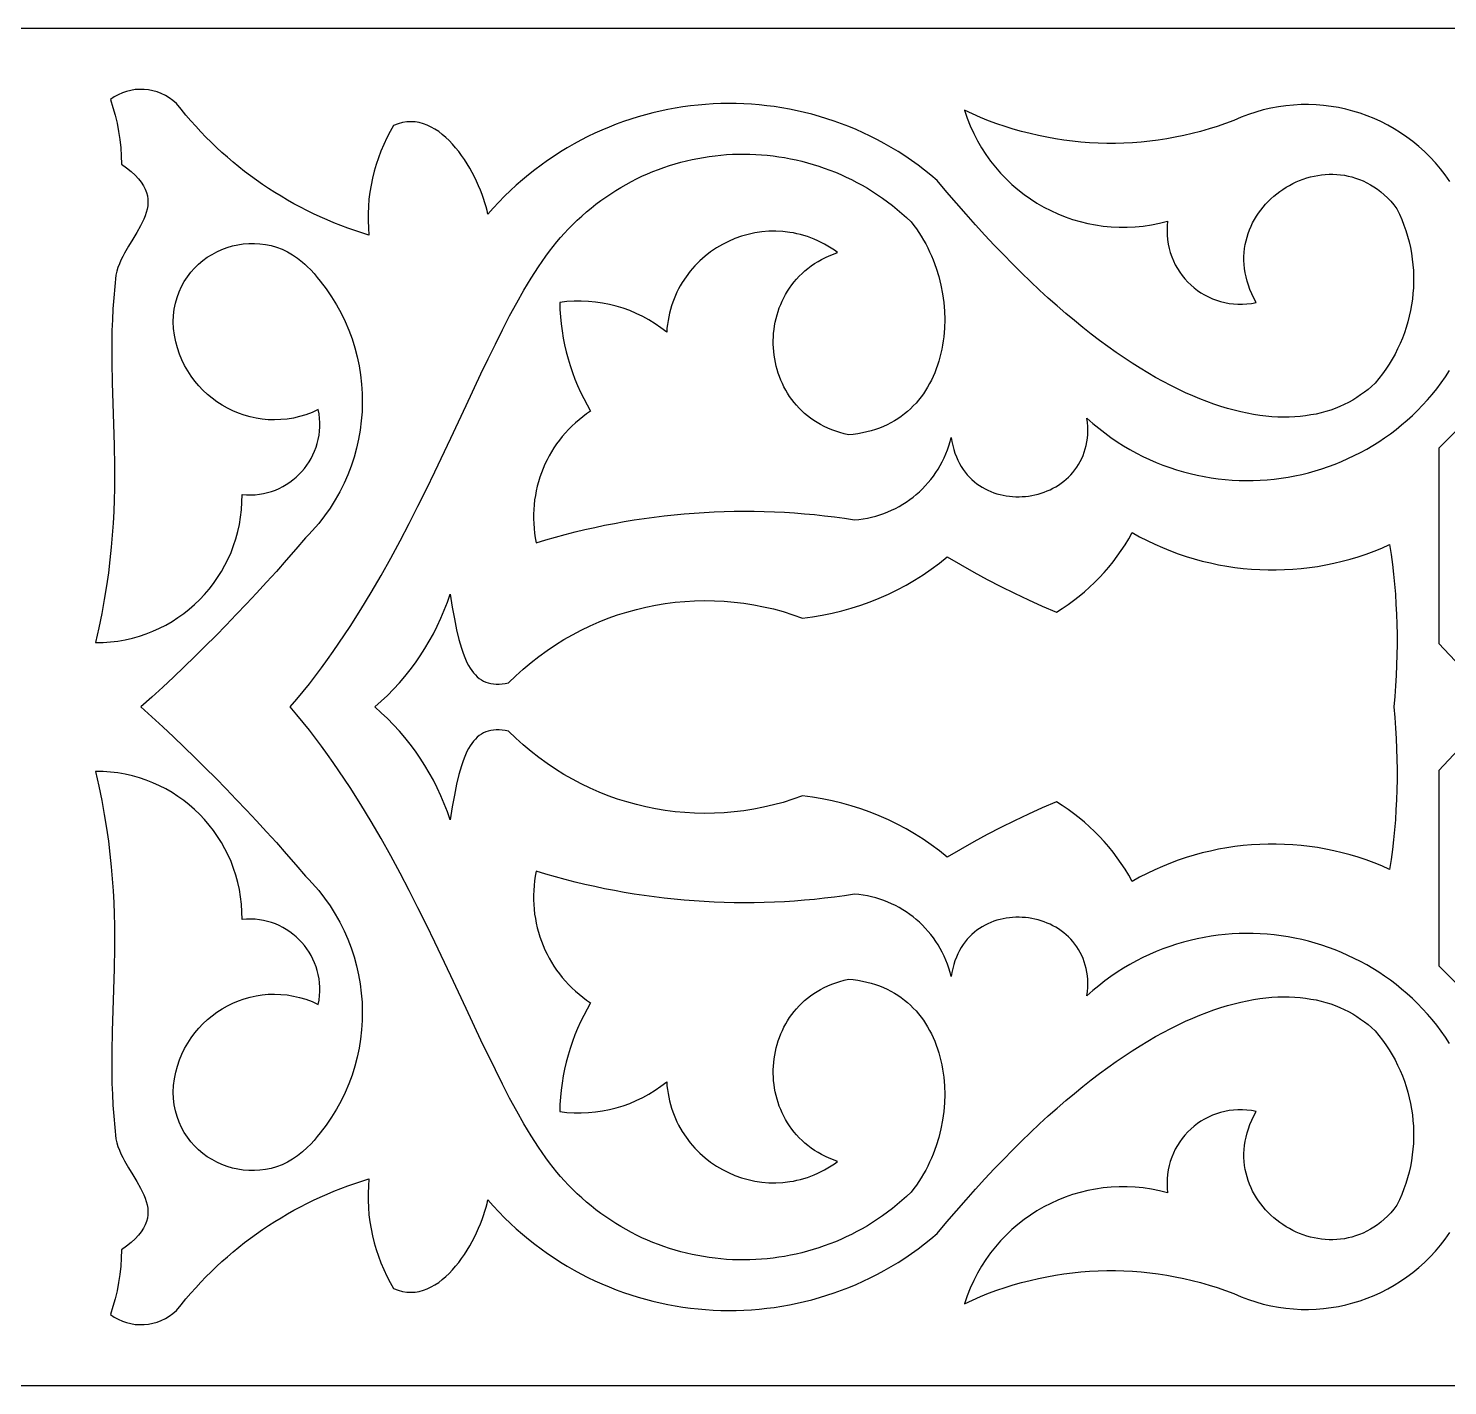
# Model space of a CAD drawing. Extents: x -364 to 370, y 80 to 163.
# Drawn here: x 124.1 to 210.9, y 80.4 to 163.4 of the extents above; entities that cross this region are included whole.
import ezdxf

# ---------------------------------------------------------------- set-up
doc = ezdxf.new("R2010")
doc.units = 0
doc.layers.add('LAYER_1', color=18, linetype='CONTINUOUS')

msp = doc.modelspace()

# ---------------------------------------------------------------- linework, layer by layer
at = {"layer": 'LAYER_1'}
for points in [[(-364.203, 80.388), (-241.776, 80.388), (-119.349, 80.388), (3.079, 80.388), (125.506, 80.388), (247.933, 80.388), (370.36, 80.388), (370.36, 163.388), (247.933, 163.388), (125.506, 163.388), (3.079, 163.388), (-119.349, 163.388), (-241.776, 163.388), (-364.203, 163.388)], [(207.61, 121.888), (207.669, 121.241), (207.717, 120.599), (207.756, 119.961), (207.784, 119.327), (207.803, 118.697), (207.812, 118.07), (207.811, 117.447), (207.8, 116.828), (207.78, 116.211), (207.749, 115.597), (207.709, 114.986), (207.659, 114.376), (207.599, 113.769), (207.529, 113.164), (207.449, 112.561), (207.36, 111.959), (206.885, 112.166), (206.406, 112.358), (205.922, 112.535), (205.435, 112.697), (204.944, 112.844), (204.451, 112.977), (203.954, 113.095), (203.455, 113.198), (202.955, 113.286), (202.452, 113.359), (201.948, 113.417), (201.443, 113.461), (200.937, 113.489), (200.43, 113.503), (199.924, 113.502), (199.417, 113.486), (198.912, 113.456), (198.407, 113.411), (197.903, 113.35), (197.401, 113.276), (196.901, 113.186), (196.403, 113.081), (195.908, 112.962), (195.416, 112.828), (194.926, 112.679), (194.441, 112.516), (193.959, 112.337), (193.482, 112.144), (193.009, 111.936), (192.54, 111.714), (192.077, 111.476), (191.62, 111.224), (191.41, 111.597), (191.188, 111.961), (190.954, 112.318), (190.709, 112.666), (190.453, 113.005), (190.187, 113.335), (189.91, 113.657), (189.623, 113.969), (189.326, 114.271), (189.019, 114.563), (188.702, 114.845), (188.376, 115.117), (188.041, 115.379), (187.697, 115.629), (187.345, 115.868), (186.984, 116.096), (186.126, 115.722), (185.274, 115.334), (184.429, 114.932), (183.591, 114.515), (182.76, 114.084), (181.937, 113.639), (181.121, 113.18), (180.312, 112.707), (179.832, 113.089), (179.34, 113.453), (178.836, 113.797), (178.321, 114.123), (177.795, 114.429), (177.259, 114.715), (176.714, 114.982), (176.159, 115.229), (175.596, 115.455), (175.025, 115.66), (174.446, 115.845), (173.861, 116.009), (173.269, 116.151), (172.672, 116.273), (172.069, 116.372), (171.462, 116.449), (170.874, 116.242), (170.282, 116.057), (169.687, 115.895), (169.089, 115.756), (168.488, 115.638), (167.886, 115.543), (167.283, 115.47), (166.679, 115.418), (166.075, 115.389), (165.472, 115.381), (164.87, 115.394), (164.269, 115.429), (163.671, 115.485), (163.075, 115.562), (162.483, 115.66), (161.895, 115.779), (161.312, 115.919), (160.733, 116.079), (160.16, 116.26), (159.594, 116.462), (159.034, 116.683), (158.482, 116.925), (157.937, 117.186), (157.401, 117.468), (156.875, 117.769), (156.357, 118.09), (155.851, 118.43), (155.354, 118.79), (154.87, 119.169), (154.397, 119.567), (153.936, 119.984), (153.489, 120.419), (153.289, 120.452), (153.097, 120.473), (152.913, 120.483), (152.737, 120.482), (152.568, 120.47), (152.407, 120.446), (152.253, 120.41), (152.106, 120.361), (151.965, 120.301), (151.831, 120.227), (151.703, 120.141), (151.58, 120.042), (151.463, 119.929), (151.351, 119.804), (151.244, 119.664), (151.141, 119.51), (151.044, 119.343), (150.95, 119.16), (150.86, 118.964), (150.774, 118.752), (150.691, 118.526), (150.611, 118.284), (150.46, 117.754), (150.317, 117.16), (150.182, 116.501), (150.052, 115.774), (149.925, 114.979), (149.754, 115.479), (149.565, 115.973), (149.36, 116.458), (149.139, 116.936), (148.902, 117.404), (148.649, 117.864), (148.381, 118.315), (148.098, 118.756), (147.799, 119.187), (147.486, 119.607), (147.158, 120.017), (146.817, 120.415), (146.461, 120.802), (146.092, 121.176), (145.709, 121.539), (145.313, 121.888), (145.709, 122.237), (146.092, 122.6), (146.461, 122.974), (146.817, 123.361), (147.158, 123.759), (147.486, 124.169), (147.799, 124.589), (148.098, 125.02), (148.381, 125.461), (148.649, 125.912), (148.902, 126.372), (149.139, 126.84), (149.36, 127.318), (149.565, 127.803), (149.754, 128.296), (149.925, 128.797), (150.052, 128.002), (150.182, 127.275), (150.317, 126.616), (150.46, 126.022), (150.611, 125.492), (150.691, 125.25), (150.774, 125.024), (150.86, 124.812), (150.95, 124.616), (151.044, 124.433), (151.141, 124.266), (151.244, 124.112), (151.351, 123.972), (151.463, 123.846), (151.58, 123.734), (151.703, 123.635), (151.831, 123.549), (151.965, 123.475), (152.106, 123.415), (152.253, 123.366), (152.407, 123.33), (152.568, 123.306), (152.737, 123.293), (152.913, 123.293), (153.097, 123.303), (153.289, 123.324), (153.489, 123.357), (153.936, 123.792), (154.397, 124.209), (154.87, 124.607), (155.354, 124.986), (155.851, 125.346), (156.357, 125.686), (156.875, 126.007), (157.401, 126.308), (157.937, 126.59), (158.482, 126.851), (159.034, 127.093), (159.594, 127.314), (160.16, 127.516), (160.733, 127.697), (161.312, 127.857), (161.895, 127.997), (162.483, 128.116), (163.075, 128.214), (163.671, 128.291), (164.269, 128.347), (164.87, 128.382), (165.472, 128.395), (166.075, 128.387), (166.679, 128.358), (167.283, 128.306), (167.886, 128.233), (168.488, 128.138), (169.089, 128.02), (169.687, 127.881), (170.282, 127.719), (170.874, 127.534), (171.462, 127.327), (172.069, 127.404), (172.672, 127.503), (173.269, 127.624), (173.861, 127.767), (174.446, 127.931), (175.025, 128.116), (175.596, 128.321), (176.159, 128.547), (176.714, 128.794), (177.259, 129.061), (177.795, 129.347), (178.321, 129.653), (178.836, 129.978), (179.34, 130.323), (179.832, 130.687), (180.312, 131.069), (181.121, 130.596), (181.937, 130.137), (182.76, 129.692), (183.591, 129.261), (184.429, 128.844), (185.274, 128.442), (186.126, 128.054), (186.984, 127.68), (187.345, 127.908), (187.697, 128.147), (188.041, 128.397), (188.376, 128.659), (188.702, 128.93), (189.019, 129.213), (189.326, 129.505), (189.623, 129.807), (189.91, 130.119), (190.187, 130.441), (190.453, 130.771), (190.709, 131.11), (190.954, 131.458), (191.188, 131.815), (191.41, 132.179), (191.62, 132.552), (192.077, 132.299), (192.54, 132.062), (193.009, 131.84), (193.482, 131.632), (193.959, 131.439), (194.441, 131.26), (194.926, 131.097), (195.416, 130.948), (195.908, 130.814), (196.403, 130.695), (196.901, 130.59), (197.401, 130.5), (197.903, 130.426), (198.407, 130.365), (198.912, 130.32), (199.417, 130.289), (199.924, 130.274), (200.43, 130.273), (200.937, 130.287), (201.443, 130.315), (201.948, 130.359), (202.452, 130.417), (202.955, 130.49), (203.455, 130.578), (203.954, 130.681), (204.451, 130.799), (204.944, 130.931), (205.435, 131.079), (205.922, 131.241), (206.406, 131.418), (206.885, 131.61), (207.36, 131.817), (207.449, 131.215), (207.529, 130.612), (207.599, 130.006), (207.659, 129.399), (207.709, 128.79), (207.749, 128.179), (207.78, 127.565), (207.8, 126.948), (207.811, 126.329), (207.812, 125.706), (207.803, 125.079), (207.784, 124.449), (207.756, 123.815), (207.717, 123.177), (207.669, 122.535)]]:
    msp.add_lwpolyline(points, close=True, dxfattribs=at)
for points in [[(211.039, 154.029), (210.76, 154.426), (210.465, 154.808), (210.156, 155.172), (209.833, 155.521), (209.497, 155.852), (209.148, 156.166), (208.788, 156.463), (208.416, 156.743), (208.034, 157.005), (207.642, 157.249), (207.241, 157.475), (206.831, 157.684), (206.413, 157.874), (205.988, 158.045), (205.556, 158.198), (205.118, 158.332), (204.675, 158.446), (204.228, 158.542), (203.776, 158.618), (203.321, 158.675), (202.863, 158.711), (202.403, 158.728), (201.942, 158.725), (201.48, 158.701), (201.018, 158.657), (200.556, 158.592), (200.096, 158.506), (199.637, 158.399), (199.181, 158.271), (198.728, 158.121), (198.279, 157.95), (197.835, 157.757), (197.332, 157.57), (196.826, 157.396), (196.318, 157.236), (195.806, 157.089), (195.292, 156.955), (194.775, 156.835), (194.257, 156.728), (193.736, 156.635), (193.214, 156.555), (192.691, 156.488), (192.167, 156.435), (191.642, 156.395), (191.117, 156.368), (190.591, 156.355), (190.065, 156.354), (189.539, 156.368), (189.014, 156.394), (188.49, 156.434), (187.967, 156.487), (187.445, 156.553), (186.924, 156.633), (186.405, 156.725), (185.889, 156.831), (185.374, 156.95), (184.862, 157.083), (184.353, 157.228), (183.847, 157.387), (183.344, 157.559), (182.845, 157.744), (182.35, 157.942), (181.858, 158.154), (181.371, 158.378), (181.536, 157.892), (181.723, 157.419), (181.931, 156.96), (182.159, 156.516), (182.407, 156.087), (182.674, 155.673), (182.958, 155.274), (183.261, 154.892), (183.58, 154.526), (183.914, 154.177), (184.264, 153.846), (184.629, 153.532), (185.007, 153.236), (185.397, 152.959), (185.8, 152.701), (186.215, 152.462), (186.64, 152.242), (187.075, 152.043), (187.519, 151.865), (187.972, 151.707), (188.432, 151.571), (188.899, 151.457), (189.373, 151.364), (189.852, 151.295), (190.335, 151.248), (190.823, 151.225), (191.313, 151.226), (191.807, 151.25), (192.301, 151.3), (192.797, 151.374), (193.293, 151.474), (193.789, 151.6), (193.761, 151.311), (193.75, 151.026), (193.758, 150.745), (193.782, 150.469), (193.823, 150.198), (193.879, 149.933), (193.952, 149.673), (194.039, 149.42), (194.14, 149.175), (194.256, 148.937), (194.384, 148.707), (194.525, 148.486), (194.679, 148.273), (194.844, 148.071), (195.021, 147.878), (195.208, 147.696), (195.405, 147.525), (195.611, 147.366), (195.827, 147.219), (196.051, 147.084), (196.283, 146.962), (196.522, 146.854), (196.768, 146.76), (197.02, 146.68), (197.279, 146.616), (197.542, 146.567), (197.81, 146.533), (198.082, 146.517), (198.358, 146.517), (198.637, 146.535), (198.919, 146.571), (199.202, 146.625), (199.06, 146.889), (198.933, 147.152), (198.822, 147.414), (198.727, 147.675), (198.646, 147.934), (198.58, 148.192), (198.528, 148.448), (198.49, 148.701), (198.465, 148.953), (198.453, 149.201), (198.455, 149.447), (198.468, 149.69), (198.494, 149.929), (198.532, 150.165), (198.581, 150.397), (198.641, 150.625), (198.712, 150.849), (198.794, 151.069), (198.885, 151.283), (198.986, 151.493), (199.097, 151.698), (199.216, 151.897), (199.345, 152.091), (199.481, 152.279), (199.626, 152.46), (199.778, 152.636), (199.937, 152.805), (200.104, 152.967), (200.277, 153.122), (200.456, 153.27), (200.641, 153.411), (200.832, 153.544), (201.028, 153.669), (201.229, 153.785), (201.434, 153.894), (201.644, 153.994), (201.857, 154.085), (202.074, 154.167), (202.294, 154.239), (202.517, 154.302), (202.742, 154.356), (202.969, 154.399), (203.198, 154.432), (203.429, 154.455), (203.661, 154.467), (203.893, 154.468), (204.126, 154.458), (204.359, 154.437), (204.591, 154.404), (204.823, 154.359), (205.054, 154.302), (205.283, 154.233), (205.511, 154.152), (205.737, 154.057), (205.96, 153.95), (206.181, 153.829), (206.398, 153.695), (206.613, 153.548), (206.823, 153.386), (207.029, 153.21), (207.231, 153.02), (207.428, 152.816), (207.62, 152.596), (207.806, 152.362), (207.963, 152.031), (208.107, 151.697), (208.237, 151.36), (208.355, 151.019), (208.459, 150.676), (208.55, 150.33), (208.628, 149.982), (208.692, 149.633), (208.744, 149.282), (208.784, 148.931), (208.81, 148.579), (208.823, 148.226), (208.824, 147.874), (208.812, 147.522), (208.787, 147.172), (208.749, 146.822), (208.699, 146.474), (208.637, 146.128), (208.562, 145.784), (208.474, 145.443), (208.374, 145.105), (208.262, 144.771), (208.137, 144.44), (208, 144.113), (207.851, 143.791), (207.69, 143.473), (207.517, 143.161), (207.331, 142.855), (207.133, 142.554), (206.924, 142.259), (206.702, 141.972), (206.469, 141.691), (206.26, 141.497), (206.044, 141.312), (205.821, 141.136), (205.589, 140.968), (205.35, 140.808), (205.103, 140.658), (204.848, 140.517), (204.586, 140.386), (204.317, 140.264), (204.04, 140.152), (203.756, 140.05), (203.464, 139.958), (203.165, 139.876), (202.859, 139.805), (202.546, 139.745), (202.226, 139.696), (201.899, 139.658), (201.565, 139.631), (201.224, 139.616), (200.876, 139.613), (200.522, 139.621), (200.161, 139.642), (199.793, 139.675), (199.418, 139.721), (199.037, 139.78), (198.65, 139.851), (198.256, 139.936), (197.856, 140.033), (197.449, 140.145), (197.036, 140.27), (196.618, 140.409), (196.192, 140.562), (195.761, 140.73), (195.324, 140.912), (194.881, 141.108), (194.432, 141.32), (193.977, 141.546), (193.517, 141.788), (193.05, 142.046), (192.578, 142.319), (192.101, 142.608), (191.618, 142.913), (191.129, 143.234), (190.635, 143.572), (190.136, 143.927), (189.631, 144.298), (189.121, 144.686), (188.606, 145.092), (188.085, 145.515), (187.56, 145.956), (187.03, 146.414), (186.494, 146.891), (185.954, 147.386), (185.409, 147.899), (184.859, 148.431), (184.304, 148.982), (183.745, 149.551), (183.181, 150.14), (182.613, 150.749), (182.04, 151.377), (181.462, 152.024), (180.88, 152.692), (180.294, 153.38), (179.704, 154.088), (179.318, 154.411), (178.926, 154.722), (178.529, 155.021), (178.126, 155.309), (177.718, 155.585), (177.305, 155.85), (176.888, 156.103), (176.466, 156.345), (176.04, 156.575), (175.609, 156.794), (175.175, 157.001), (174.737, 157.197), (174.296, 157.381), (173.851, 157.554), (173.404, 157.716), (172.954, 157.866), (172.501, 158.005), (172.045, 158.133), (171.588, 158.249), (171.129, 158.354), (170.668, 158.447), (170.205, 158.53), (169.741, 158.601), (169.276, 158.661), (168.81, 158.709), (168.344, 158.747), (167.877, 158.773), (167.409, 158.788), (166.942, 158.792), (166.475, 158.785), (166.008, 158.767), (165.542, 158.737), (165.077, 158.696), (164.613, 158.645), (164.15, 158.582), (163.689, 158.508), (163.229, 158.423), (162.771, 158.328), (162.315, 158.221), (161.862, 158.103), (161.411, 157.974), (160.963, 157.834), (160.517, 157.684), (160.075, 157.522), (159.637, 157.35), (159.201, 157.166), (158.77, 156.972), (158.343, 156.767), (157.92, 156.551), (157.501, 156.324), (157.087, 156.086), (156.678, 155.838), (156.274, 155.579), (155.876, 155.309), (155.482, 155.028), (155.095, 154.737), (154.714, 154.435), (154.338, 154.122), (153.969, 153.798), (153.607, 153.464), (153.251, 153.119), (152.903, 152.764), (152.561, 152.398), (152.227, 152.021), (152.177, 152.247), (152.117, 152.483), (152.045, 152.728), (151.963, 152.98), (151.871, 153.239), (151.769, 153.502), (151.658, 153.769), (151.537, 154.038), (151.406, 154.307), (151.267, 154.575), (151.12, 154.841), (150.963, 155.104), (150.799, 155.361), (150.627, 155.612), (150.447, 155.855), (150.26, 156.09), (150.065, 156.313), (149.864, 156.525), (149.656, 156.723), (149.442, 156.907), (149.222, 157.074), (148.996, 157.224), (148.764, 157.355), (148.527, 157.466), (148.285, 157.555), (148.038, 157.622), (147.786, 157.663), (147.53, 157.679), (147.27, 157.668), (147.006, 157.628), (146.739, 157.559), (146.468, 157.457), (146.249, 157.076), (146.046, 156.687), (145.859, 156.292), (145.688, 155.889), (145.534, 155.481), (145.397, 155.068), (145.276, 154.65), (145.172, 154.227), (145.085, 153.8), (145.014, 153.37), (144.961, 152.938), (144.926, 152.503), (144.907, 152.066), (144.906, 151.628), (144.923, 151.189), (144.958, 150.75), (144.522, 150.884), (144.09, 151.026), (143.662, 151.176), (143.236, 151.335), (142.815, 151.501), (142.397, 151.676), (141.983, 151.859), (141.573, 152.049), (141.167, 152.248), (140.766, 152.454), (140.368, 152.667), (139.975, 152.889), (139.586, 153.118), (139.202, 153.354), (138.823, 153.598), (138.448, 153.849), (138.079, 154.107), (137.714, 154.372), (137.354, 154.645), (137, 154.924), (136.651, 155.211), (136.307, 155.504), (135.969, 155.804), (135.637, 156.111), (135.31, 156.424), (134.989, 156.744), (134.674, 157.071), (134.366, 157.404), (134.063, 157.743), (133.767, 158.089), (133.476, 158.441), (133.193, 158.799), (132.978, 158.985), (132.75, 159.149), (132.512, 159.29), (132.265, 159.409), (132.01, 159.505), (131.749, 159.578), (131.484, 159.628), (131.215, 159.656), (130.946, 159.66), (130.676, 159.641), (130.408, 159.599), (130.144, 159.534), (129.885, 159.445), (129.632, 159.332), (129.387, 159.196), (129.152, 159.037), (129.308, 158.557), (129.445, 158.072), (129.561, 157.583), (129.656, 157.089), (129.73, 156.591), (129.783, 156.09), (129.815, 155.587), (129.826, 155.083), (130.143, 154.857), (130.42, 154.634), (130.66, 154.414), (130.865, 154.196), (131.035, 153.981), (131.173, 153.768), (131.282, 153.558), (131.361, 153.349), (131.415, 153.141), (131.443, 152.935), (131.448, 152.73), (131.433, 152.526), (131.398, 152.323), (131.345, 152.12), (131.277, 151.918), (131.195, 151.715), (131.102, 151.512), (130.997, 151.309), (130.766, 150.901), (130.515, 150.489), (130.26, 150.071), (130.016, 149.645), (129.902, 149.429), (129.796, 149.21), (129.7, 148.988), (129.615, 148.764), (129.544, 148.536), (129.489, 148.305), (129.413, 147.602), (129.352, 146.913), (129.305, 146.236), (129.271, 145.568), (129.248, 144.91), (129.236, 144.26), (129.236, 142.977), (129.26, 141.71), (129.3, 140.448), (129.344, 139.181), (129.382, 137.899), (129.403, 136.59), (129.405, 135.922), (129.399, 135.244), (129.383, 134.555), (129.358, 133.852), (129.32, 133.135), (129.269, 132.403), (129.205, 131.653), (129.124, 130.886), (129.027, 130.099), (128.911, 129.291), (128.776, 128.46), (128.621, 127.607), (128.443, 126.729), (128.242, 125.824), (128.706, 125.833), (129.164, 125.865), (129.616, 125.92), (130.06, 125.997), (130.496, 126.097), (130.924, 126.217), (131.343, 126.358), (131.753, 126.519), (132.152, 126.7), (132.541, 126.899), (132.918, 127.117), (133.283, 127.352), (133.636, 127.605), (133.976, 127.874), (134.302, 128.159), (134.614, 128.46), (134.911, 128.775), (135.193, 129.104), (135.459, 129.448), (135.708, 129.804), (135.94, 130.172), (136.155, 130.552), (136.351, 130.944), (136.529, 131.346), (136.687, 131.759), (136.825, 132.181), (136.942, 132.612), (137.039, 133.051), (137.113, 133.498), (137.165, 133.952), (137.195, 134.413), (137.201, 134.879), (137.472, 134.859), (137.739, 134.855), (138.002, 134.868), (138.261, 134.896), (138.514, 134.939), (138.762, 134.998), (139.005, 135.07), (139.241, 135.156), (139.47, 135.256), (139.692, 135.368), (139.907, 135.493), (140.113, 135.629), (140.311, 135.777), (140.5, 135.936), (140.68, 136.105), (140.849, 136.283), (141.009, 136.471), (141.158, 136.668), (141.295, 136.874), (141.421, 137.087), (141.535, 137.307), (141.636, 137.534), (141.725, 137.768), (141.8, 138.007), (141.861, 138.252), (141.908, 138.502), (141.94, 138.756), (141.957, 139.014), (141.958, 139.276), (141.944, 139.54), (141.913, 139.807), (141.864, 140.076), (141.486, 139.907), (141.104, 139.765), (140.721, 139.65), (140.336, 139.561), (139.951, 139.499), (139.567, 139.461), (139.185, 139.448), (138.806, 139.459), (138.43, 139.494), (138.058, 139.551), (137.693, 139.631), (137.334, 139.733), (136.982, 139.855), (136.639, 139.999), (136.305, 140.162), (135.981, 140.345), (135.669, 140.546), (135.369, 140.766), (135.082, 141.003), (134.81, 141.258), (134.552, 141.529), (134.31, 141.817), (134.086, 142.119), (133.879, 142.437), (133.692, 142.769), (133.524, 143.114), (133.377, 143.473), (133.251, 143.844), (133.149, 144.227), (133.07, 144.621), (133.015, 145.026), (132.987, 145.442), (133.005, 145.836), (133.052, 146.218), (133.127, 146.586), (133.227, 146.939), (133.352, 147.278), (133.5, 147.601), (133.67, 147.909), (133.861, 148.2), (134.071, 148.474), (134.299, 148.73), (134.544, 148.969), (134.804, 149.188), (135.078, 149.389), (135.364, 149.57), (135.663, 149.73), (135.971, 149.87), (136.288, 149.989), (136.612, 150.085), (136.942, 150.159), (137.277, 150.21), (137.616, 150.238), (137.957, 150.241), (138.298, 150.22), (138.639, 150.174), (138.978, 150.102), (139.314, 150.003), (139.646, 149.878), (139.972, 149.725), (140.29, 149.545), (140.6, 149.336), (140.901, 149.098), (141.047, 148.968), (141.19, 148.831), (141.399, 148.612), (141.601, 148.39), (141.797, 148.163), (141.986, 147.933), (142.343, 147.462), (142.674, 146.978), (142.978, 146.482), (143.255, 145.974), (143.505, 145.456), (143.728, 144.929), (143.925, 144.393), (144.095, 143.851), (144.238, 143.302), (144.355, 142.748), (144.445, 142.191), (144.508, 141.63), (144.544, 141.068), (144.553, 140.504), (144.536, 139.941), (144.492, 139.379), (144.422, 138.82), (144.324, 138.263), (144.201, 137.711), (144.05, 137.165), (143.873, 136.625), (143.669, 136.092), (143.438, 135.568), (143.181, 135.053), (142.897, 134.549), (142.586, 134.057), (142.249, 133.577), (141.885, 133.111), (141.693, 132.884), (141.495, 132.66), (141.29, 132.44), (141.078, 132.225), (140.49, 131.539), (139.897, 130.859), (139.299, 130.184), (138.695, 129.514), (138.085, 128.849), (137.469, 128.189), (136.849, 127.535), (136.222, 126.886), (135.591, 126.242), (134.954, 125.604), (134.311, 124.971), (133.663, 124.343), (133.01, 123.721), (132.352, 123.104), (131.689, 122.493), (131.02, 121.888), (131.689, 121.283), (132.352, 120.672), (133.01, 120.055), (133.663, 119.433), (134.311, 118.805), (134.954, 118.172), (135.591, 117.534), (136.222, 116.89), (136.849, 116.241), (137.469, 115.587), (138.085, 114.927), (138.695, 114.262), (139.299, 113.592), (139.897, 112.917), (140.49, 112.237), (141.078, 111.551), (141.29, 111.336), (141.495, 111.116), (141.693, 110.892), (141.885, 110.665), (142.249, 110.199), (142.586, 109.719), (142.897, 109.227), (143.181, 108.723), (143.438, 108.208), (143.669, 107.684), (143.873, 107.151), (144.05, 106.611), (144.201, 106.065), (144.324, 105.513), (144.422, 104.956), (144.492, 104.397), (144.536, 103.835), (144.553, 103.272), (144.544, 102.708), (144.508, 102.146), (144.445, 101.585), (144.355, 101.028), (144.238, 100.474), (144.095, 99.925), (143.925, 99.383), (143.728, 98.847), (143.505, 98.32), (143.255, 97.802), (142.978, 97.294), (142.674, 96.798), (142.343, 96.313), (141.986, 95.843), (141.797, 95.613), (141.601, 95.386), (141.399, 95.164), (141.19, 94.945), (140.901, 94.678), (140.6, 94.44), (140.29, 94.231), (139.972, 94.051), (139.646, 93.898), (139.314, 93.773), (138.978, 93.674), (138.639, 93.602), (138.298, 93.556), (137.957, 93.535), (137.616, 93.538), (137.277, 93.566), (136.942, 93.617), (136.612, 93.691), (136.288, 93.787), (135.971, 93.906), (135.663, 94.046), (135.364, 94.206), (135.078, 94.387), (134.804, 94.588), (134.544, 94.807), (134.299, 95.046), (134.071, 95.302), (133.861, 95.576), (133.67, 95.867), (133.5, 96.175), (133.352, 96.498), (133.227, 96.837), (133.127, 97.19), (133.052, 97.558), (133.005, 97.939), (132.987, 98.334), (133.015, 98.75), (133.07, 99.155), (133.149, 99.549), (133.251, 99.932), (133.377, 100.303), (133.524, 100.662), (133.692, 101.007), (133.879, 101.339), (134.086, 101.657), (134.31, 101.959), (134.552, 102.247), (134.81, 102.518), (135.082, 102.772), (135.369, 103.01), (135.669, 103.23), (135.981, 103.431), (136.305, 103.614), (136.639, 103.777), (136.982, 103.921), (137.334, 104.043), (137.693, 104.145), (138.058, 104.225), (138.43, 104.282), (138.806, 104.317), (139.185, 104.328), (139.567, 104.315), (139.951, 104.277), (140.336, 104.214), (140.721, 104.126), (141.104, 104.011), (141.486, 103.869), (141.864, 103.7), (141.913, 103.969), (141.944, 104.236), (141.958, 104.5), (141.957, 104.762), (141.94, 105.02), (141.908, 105.274), (141.861, 105.524), (141.8, 105.768), (141.725, 106.008), (141.636, 106.242), (141.535, 106.469), (141.421, 106.689), (141.295, 106.902), (141.158, 107.108), (141.009, 107.305), (140.849, 107.493), (140.68, 107.671), (140.5, 107.84), (140.311, 107.999), (140.113, 108.147), (139.907, 108.283), (139.692, 108.408), (139.47, 108.52), (139.241, 108.62), (139.005, 108.706), (138.762, 108.778), (138.514, 108.837), (138.261, 108.88), (138.002, 108.908), (137.739, 108.921), (137.472, 108.917), (137.201, 108.897), (137.195, 109.363), (137.165, 109.824), (137.113, 110.278), (137.039, 110.725), (136.942, 111.164), (136.825, 111.595), (136.687, 112.017), (136.529, 112.43), (136.351, 112.832), (136.155, 113.223), (135.94, 113.604), (135.708, 113.972), (135.459, 114.328), (135.193, 114.671), (134.911, 115.001), (134.614, 115.316), (134.302, 115.617), (133.976, 115.902), (133.636, 116.171), (133.283, 116.423), (132.918, 116.659), (132.541, 116.877), (132.152, 117.076), (131.753, 117.257), (131.343, 117.418), (130.924, 117.559), (130.496, 117.679), (130.06, 117.779), (129.616, 117.856), (129.164, 117.911), (128.706, 117.943), (128.242, 117.952), (128.443, 117.047), (128.621, 116.169), (128.776, 115.315), (128.911, 114.485), (129.027, 113.677), (129.124, 112.89), (129.205, 112.123), (129.269, 111.373), (129.32, 110.641), (129.358, 109.924), (129.383, 109.221), (129.399, 108.531), (129.403, 107.186), (129.382, 105.877), (129.3, 103.328), (129.26, 102.066), (129.236, 100.799), (129.232, 100.16), (129.236, 99.516), (129.248, 98.866), (129.271, 98.208), (129.305, 97.54), (129.352, 96.863), (129.413, 96.173), (129.489, 95.471), (129.544, 95.24), (129.615, 95.012), (129.7, 94.788), (129.796, 94.566), (129.902, 94.347), (130.016, 94.131), (130.26, 93.705), (130.515, 93.287), (130.766, 92.875), (130.997, 92.467), (131.102, 92.264), (131.195, 92.061), (131.277, 91.858), (131.345, 91.656), (131.398, 91.453), (131.433, 91.25), (131.448, 91.046), (131.443, 90.841), (131.415, 90.635), (131.361, 90.427), (131.282, 90.218), (131.173, 90.008), (131.035, 89.795), (130.865, 89.58), (130.66, 89.362), (130.42, 89.142), (130.143, 88.919), (129.826, 88.693), (129.815, 88.189), (129.783, 87.686), (129.73, 87.185), (129.656, 86.687), (129.561, 86.193), (129.445, 85.703), (129.308, 85.219), (129.152, 84.739), (129.387, 84.58), (129.632, 84.444), (129.885, 84.331), (130.144, 84.242), (130.408, 84.177), (130.676, 84.135), (130.946, 84.116), (131.215, 84.12), (131.484, 84.147), (131.749, 84.198), (132.01, 84.271), (132.265, 84.367), (132.512, 84.486), (132.75, 84.627), (132.978, 84.791), (133.193, 84.977), (133.476, 85.335), (133.767, 85.687), (134.063, 86.033), (134.366, 86.372), (134.674, 86.705), (134.989, 87.032), (135.31, 87.352), (135.637, 87.665), (135.969, 87.972), (136.307, 88.272), (136.651, 88.565), (137, 88.852), (137.354, 89.131), (137.714, 89.404), (138.079, 89.669), (138.448, 89.927), (138.823, 90.178), (139.202, 90.422), (139.586, 90.658), (139.975, 90.887), (140.368, 91.109), (140.766, 91.322), (141.167, 91.528), (141.573, 91.727), (141.983, 91.917), (142.397, 92.1), (142.815, 92.274), (143.236, 92.441), (143.662, 92.6), (144.09, 92.75), (144.522, 92.892), (144.958, 93.026), (144.923, 92.587), (144.906, 92.148), (144.907, 91.71), (144.926, 91.273), (144.961, 90.838), (145.014, 90.406), (145.085, 89.976), (145.172, 89.549), (145.276, 89.126), (145.397, 88.708), (145.534, 88.295), (145.688, 87.887), (145.859, 87.484), (146.046, 87.089), (146.249, 86.7), (146.468, 86.318), (146.739, 86.217), (147.006, 86.148), (147.27, 86.108), (147.53, 86.097), (147.786, 86.112), (148.038, 86.154), (148.285, 86.22), (148.527, 86.31), (148.764, 86.421), (148.996, 86.552), (149.222, 86.702), (149.442, 86.869), (149.656, 87.053), (149.864, 87.251), (150.065, 87.463), (150.26, 87.686), (150.447, 87.921), (150.627, 88.164), (150.799, 88.415), (150.963, 88.672), (151.12, 88.935), (151.267, 89.201), (151.406, 89.469), (151.537, 89.738), (151.658, 90.007), (151.769, 90.274), (151.871, 90.537), (151.963, 90.795), (152.045, 91.048), (152.117, 91.293), (152.177, 91.529), (152.227, 91.755), (152.561, 91.378), (152.903, 91.012), (153.251, 90.657), (153.607, 90.312), (153.969, 89.978), (154.338, 89.654), (154.714, 89.341), (155.095, 89.039), (155.482, 88.748), (155.876, 88.467), (156.274, 88.197), (156.678, 87.938), (157.087, 87.69), (157.501, 87.452), (157.92, 87.225), (158.343, 87.009), (158.77, 86.804), (159.201, 86.61), (159.637, 86.426), (160.075, 86.254), (160.517, 86.092), (160.963, 85.942), (161.411, 85.802), (161.862, 85.673), (162.315, 85.555), (162.771, 85.448), (163.229, 85.353), (163.689, 85.268), (164.15, 85.194), (164.613, 85.131), (165.077, 85.08), (165.542, 85.039), (166.008, 85.009), (166.475, 84.991), (166.942, 84.984), (167.409, 84.988), (167.877, 85.003), (168.344, 85.029), (168.81, 85.067), (169.276, 85.115), (169.741, 85.175), (170.205, 85.246), (170.668, 85.329), (171.129, 85.422), (171.588, 85.527), (172.045, 85.643), (172.501, 85.771), (172.954, 85.91), (173.404, 86.06), (173.851, 86.222), (174.296, 86.395), (174.737, 86.579), (175.175, 86.775), (175.609, 86.982), (176.04, 87.201), (176.466, 87.431), (176.888, 87.673), (177.305, 87.926), (177.718, 88.191), (178.126, 88.467), (178.529, 88.755), (178.926, 89.054), (179.318, 89.365), (179.704, 89.688), (180.294, 90.396), (180.88, 91.084), (181.462, 91.752), (182.04, 92.399), (182.613, 93.027), (183.181, 93.636), (183.745, 94.225), (184.304, 94.794), (184.859, 95.345), (185.409, 95.877), (185.954, 96.39), (186.494, 96.885), (187.03, 97.361), (187.56, 97.82), (188.085, 98.261), (188.606, 98.684), (189.121, 99.09), (189.631, 99.478), (190.136, 99.849), (190.635, 100.204), (191.129, 100.542), (191.618, 100.863), (192.101, 101.168), (192.578, 101.457), (193.05, 101.73), (193.517, 101.988), (193.977, 102.23), (194.432, 102.456), (194.881, 102.668), (195.324, 102.864), (195.761, 103.046), (196.192, 103.214), (196.618, 103.367), (197.036, 103.506), (197.449, 103.631), (197.856, 103.743), (198.256, 103.84), (198.65, 103.925), (199.037, 103.996), (199.418, 104.055), (199.793, 104.101), (200.161, 104.134), (200.522, 104.155), (200.876, 104.163), (201.224, 104.16), (201.565, 104.145), (201.899, 104.118), (202.226, 104.08), (202.546, 104.031), (202.859, 103.971), (203.165, 103.9), (203.464, 103.818), (203.756, 103.726), (204.04, 103.624), (204.317, 103.512), (204.586, 103.39), (204.848, 103.259), (205.103, 103.118), (205.35, 102.967), (205.589, 102.808), (205.821, 102.64), (206.044, 102.464), (206.26, 102.279), (206.469, 102.085), (206.702, 101.804), (206.924, 101.517), (207.133, 101.222), (207.331, 100.921), (207.517, 100.615), (207.69, 100.303), (207.851, 99.985), (208, 99.663), (208.137, 99.336), (208.262, 99.005), (208.374, 98.671), (208.474, 98.333), (208.562, 97.992), (208.637, 97.648), (208.699, 97.302), (208.749, 96.954), (208.787, 96.604), (208.812, 96.254), (208.824, 95.902), (208.823, 95.55), (208.81, 95.197), (208.784, 94.845), (208.744, 94.494), (208.692, 94.143), (208.628, 93.793), (208.55, 93.446), (208.459, 93.1), (208.355, 92.757), (208.237, 92.416), (208.107, 92.079), (207.963, 91.745), (207.806, 91.414), (207.62, 91.18), (207.428, 90.96), (207.231, 90.756), (207.029, 90.566), (206.823, 90.39), (206.613, 90.228), (206.398, 90.081), (206.181, 89.947), (205.96, 89.826), (205.737, 89.719), (205.511, 89.624), (205.283, 89.543), (205.054, 89.473), (204.823, 89.417), (204.591, 89.372), (204.359, 89.339), (204.126, 89.318), (203.893, 89.308), (203.661, 89.309), (203.429, 89.321), (203.198, 89.344), (202.969, 89.377), (202.742, 89.42), (202.517, 89.473), (202.294, 89.537), (202.074, 89.609), (201.857, 89.691), (201.644, 89.782), (201.434, 89.882), (201.229, 89.991), (201.028, 90.107), (200.832, 90.232), (200.641, 90.365), (200.456, 90.506), (200.277, 90.654), (200.104, 90.809), (199.937, 90.971), (199.778, 91.14), (199.626, 91.316), (199.481, 91.497), (199.345, 91.685), (199.216, 91.879), (199.097, 92.078), (198.986, 92.283), (198.885, 92.493), (198.794, 92.707), (198.712, 92.927), (198.641, 93.151), (198.581, 93.379), (198.532, 93.611), (198.494, 93.847), (198.468, 94.086), (198.455, 94.329), (198.453, 94.575), (198.465, 94.823), (198.49, 95.075), (198.528, 95.328), (198.58, 95.584), (198.646, 95.842), (198.727, 96.101), (198.822, 96.362), (198.933, 96.624), (199.06, 96.887), (199.202, 97.151), (198.919, 97.205), (198.637, 97.241), (198.358, 97.259), (198.082, 97.259), (197.81, 97.243), (197.542, 97.209), (197.279, 97.16), (197.02, 97.096), (196.768, 97.016), (196.522, 96.922), (196.283, 96.814), (196.051, 96.692), (195.827, 96.557), (195.611, 96.41), (195.405, 96.251), (195.208, 96.08), (195.021, 95.898), (194.844, 95.705), (194.679, 95.503), (194.525, 95.29), (194.384, 95.069), (194.256, 94.839), (194.14, 94.601), (194.039, 94.355), (193.952, 94.103), (193.879, 93.843), (193.823, 93.578), (193.782, 93.307), (193.758, 93.031), (193.75, 92.75), (193.761, 92.465), (193.789, 92.176), (193.293, 92.302), (192.797, 92.402), (192.301, 92.476), (191.807, 92.526), (191.313, 92.55), (190.823, 92.551), (190.335, 92.528), (189.852, 92.481), (189.373, 92.412), (188.899, 92.319), (188.432, 92.205), (187.972, 92.069), (187.519, 91.911), (187.075, 91.733), (186.64, 91.534), (186.215, 91.314), (185.8, 91.075), (185.397, 90.817), (185.007, 90.54), (184.629, 90.244), (184.264, 89.93), (183.914, 89.599), (183.58, 89.25), (183.261, 88.884), (182.958, 88.502), (182.674, 88.103), (182.407, 87.689), (182.159, 87.26), (181.931, 86.816), (181.723, 86.357), (181.536, 85.884), (181.371, 85.398), (181.858, 85.622), (182.35, 85.834), (182.845, 86.032), (183.344, 86.217), (183.847, 86.389), (184.353, 86.548), (184.862, 86.693), (185.374, 86.826), (185.889, 86.945), (186.405, 87.051), (186.924, 87.143), (187.445, 87.223), (187.967, 87.289), (188.49, 87.342), (189.014, 87.382), (189.539, 87.408), (190.065, 87.422), (190.591, 87.421), (191.117, 87.408), (191.642, 87.381), (192.167, 87.341), (192.691, 87.288), (193.214, 87.221), (193.736, 87.141), (194.257, 87.048), (194.775, 86.941), (195.292, 86.821), (195.806, 86.687), (196.318, 86.54), (196.826, 86.38), (197.332, 86.206), (197.835, 86.019), (198.279, 85.826), (198.728, 85.655), (199.181, 85.505), (199.637, 85.377), (200.096, 85.27), (200.556, 85.184), (201.018, 85.119), (201.48, 85.075), (201.942, 85.051), (202.403, 85.048), (202.863, 85.065), (203.321, 85.101), (203.776, 85.158), (204.228, 85.234), (204.675, 85.33), (205.118, 85.444), (205.556, 85.578), (205.988, 85.731), (206.413, 85.902), (206.831, 86.092), (207.241, 86.3), (207.642, 86.527), (208.034, 86.771), (208.416, 87.033), (208.788, 87.313), (209.148, 87.61), (209.497, 87.924), (209.833, 88.255), (210.156, 88.604), (210.465, 88.968), (210.76, 89.35), (211.039, 89.747)], [(211.029, 101.316), (210.777, 101.696), (210.515, 102.065), (210.243, 102.424), (209.962, 102.773), (209.672, 103.11), (209.373, 103.438), (209.065, 103.755), (208.749, 104.061), (208.425, 104.356), (208.094, 104.64), (207.755, 104.914), (207.409, 105.176), (207.056, 105.428), (206.697, 105.668), (206.332, 105.897), (205.96, 106.115), (205.583, 106.322), (205.201, 106.517), (204.813, 106.701), (204.421, 106.873), (204.024, 107.034), (203.624, 107.183), (203.219, 107.321), (202.81, 107.446), (202.399, 107.56), (201.984, 107.662), (201.567, 107.752), (201.147, 107.829), (200.725, 107.895), (200.301, 107.949), (199.875, 107.99), (199.449, 108.019), (199.021, 108.035), (198.592, 108.04), (198.164, 108.031), (197.735, 108.01), (197.306, 107.977), (196.878, 107.93), (196.45, 107.871), (196.024, 107.799), (195.598, 107.714), (195.175, 107.616), (194.753, 107.505), (194.334, 107.381), (193.917, 107.244), (193.503, 107.094), (193.092, 106.93), (192.684, 106.753), (192.28, 106.562), (191.88, 106.358), (191.484, 106.14), (191.093, 105.909), (190.707, 105.664), (190.325, 105.405), (189.95, 105.132), (189.579, 104.845), (189.215, 104.544), (188.857, 104.23), (188.887, 104.487), (188.904, 104.738), (188.908, 104.983), (188.901, 105.22), (188.881, 105.452), (188.85, 105.676), (188.808, 105.894), (188.756, 106.105), (188.693, 106.309), (188.62, 106.506), (188.538, 106.696), (188.447, 106.88), (188.347, 107.056), (188.238, 107.225), (188.122, 107.387), (187.998, 107.541), (187.867, 107.688), (187.729, 107.828), (187.584, 107.961), (187.433, 108.086), (187.277, 108.204), (187.116, 108.314), (186.949, 108.416), (186.778, 108.511), (186.603, 108.598), (186.424, 108.677), (186.241, 108.749), (186.056, 108.812), (185.868, 108.868), (185.677, 108.916), (185.485, 108.955), (185.291, 108.987), (185.096, 109.01), (184.9, 109.025), (184.704, 109.032), (184.508, 109.031), (184.312, 109.021), (184.117, 109.003), (183.923, 108.976), (183.731, 108.941), (183.54, 108.898), (183.352, 108.845), (183.167, 108.784), (182.984, 108.714), (182.805, 108.636), (182.63, 108.548), (182.459, 108.452), (182.293, 108.347), (182.131, 108.233), (181.975, 108.109), (181.824, 107.977), (181.68, 107.835), (181.542, 107.685), (181.411, 107.524), (181.287, 107.355), (181.17, 107.176), (181.062, 106.988), (180.962, 106.79), (180.871, 106.583), (180.788, 106.366), (180.716, 106.14), (180.653, 105.904), (180.601, 105.658), (180.559, 105.402), (180.491, 105.661), (180.413, 105.916), (180.326, 106.166), (180.229, 106.412), (180.123, 106.651), (180.008, 106.886), (179.885, 107.115), (179.753, 107.338), (179.613, 107.555), (179.464, 107.766), (179.308, 107.97), (179.145, 108.168), (178.974, 108.359), (178.796, 108.543), (178.611, 108.72), (178.42, 108.89), (178.222, 109.051), (178.018, 109.206), (177.809, 109.352), (177.593, 109.49), (177.372, 109.619), (177.146, 109.741), (176.915, 109.853), (176.679, 109.956), (176.438, 110.051), (176.193, 110.135), (175.944, 110.211), (175.691, 110.276), (175.435, 110.332), (175.175, 110.378), (174.912, 110.413), (174.646, 110.438), (174.036, 110.346), (173.424, 110.263), (172.812, 110.189), (172.2, 110.124), (171.587, 110.067), (170.973, 110.02), (170.359, 109.981), (169.745, 109.95), (169.131, 109.929), (168.517, 109.917), (167.903, 109.913), (167.289, 109.918), (166.675, 109.931), (166.061, 109.954), (165.449, 109.985), (164.836, 110.025), (164.224, 110.073), (163.613, 110.131), (163.003, 110.197), (162.394, 110.272), (161.785, 110.355), (161.178, 110.447), (160.572, 110.548), (159.967, 110.657), (159.364, 110.775), (158.762, 110.902), (158.161, 111.038), (157.562, 111.182), (156.965, 111.334), (156.37, 111.496), (155.777, 111.666), (155.186, 111.844), (155.13, 111.552), (155.086, 111.259), (155.054, 110.967), (155.033, 110.675), (155.022, 110.383), (155.023, 110.093), (155.035, 109.803), (155.057, 109.515), (155.09, 109.229), (155.134, 108.945), (155.188, 108.664), (155.252, 108.385), (155.326, 108.109), (155.41, 107.836), (155.505, 107.566), (155.609, 107.301), (155.722, 107.039), (155.846, 106.782), (155.979, 106.529), (156.121, 106.281), (156.272, 106.039), (156.432, 105.801), (156.602, 105.57), (156.78, 105.345), (156.967, 105.125), (157.163, 104.913), (157.367, 104.707), (157.58, 104.509), (157.801, 104.318), (158.03, 104.134), (158.267, 103.959), (158.512, 103.792), (158.294, 103.412), (158.089, 103.026), (157.897, 102.633), (157.718, 102.235), (157.552, 101.832), (157.4, 101.424), (157.26, 101.012), (157.135, 100.595), (157.022, 100.175), (156.924, 99.75), (156.839, 99.323), (156.768, 98.893), (156.711, 98.46), (156.668, 98.025), (156.639, 97.588), (156.624, 97.15), (157.062, 97.098), (157.501, 97.07), (157.938, 97.065), (158.374, 97.082), (158.807, 97.122), (159.237, 97.184), (159.662, 97.268), (160.082, 97.374), (160.497, 97.501), (160.904, 97.649), (161.304, 97.819), (161.696, 98.009), (162.078, 98.22), (162.45, 98.451), (162.812, 98.702), (163.161, 98.973), (163.18, 98.731), (163.208, 98.491), (163.243, 98.256), (163.286, 98.025), (163.337, 97.797), (163.395, 97.573), (163.46, 97.354), (163.532, 97.138), (163.611, 96.927), (163.697, 96.72), (163.79, 96.517), (163.889, 96.319), (164.105, 95.937), (164.344, 95.573), (164.606, 95.228), (164.888, 94.903), (165.19, 94.599), (165.51, 94.317), (165.846, 94.056), (166.198, 93.817), (166.564, 93.602), (166.942, 93.411), (167.332, 93.244), (167.732, 93.102), (168.14, 92.986), (168.555, 92.896), (168.977, 92.833), (169.402, 92.797), (169.831, 92.79), (170.262, 92.811), (170.693, 92.862), (170.908, 92.899), (171.123, 92.944), (171.338, 92.996), (171.551, 93.055), (171.764, 93.123), (171.976, 93.199), (172.186, 93.282), (172.395, 93.374), (172.602, 93.474), (172.808, 93.582), (173.012, 93.698), (173.213, 93.823), (173.413, 93.956), (173.609, 94.098), (173.352, 94.19), (173.104, 94.291), (172.865, 94.4), (172.634, 94.518), (172.413, 94.643), (172.2, 94.776), (171.996, 94.917), (171.8, 95.064), (171.614, 95.218), (171.436, 95.379), (171.266, 95.545), (171.106, 95.718), (170.954, 95.896), (170.81, 96.079), (170.676, 96.267), (170.55, 96.459), (170.432, 96.656), (170.323, 96.857), (170.223, 97.062), (170.131, 97.27), (170.048, 97.481), (169.973, 97.695), (169.906, 97.911), (169.848, 98.13), (169.799, 98.351), (169.758, 98.573), (169.725, 98.796), (169.701, 99.021), (169.685, 99.246), (169.678, 99.472), (169.679, 99.697), (169.688, 99.923), (169.705, 100.148), (169.731, 100.372), (169.765, 100.595), (169.807, 100.817), (169.858, 101.037), (169.916, 101.255), (169.983, 101.471), (170.058, 101.684), (170.142, 101.894), (170.233, 102.101), (170.333, 102.305), (170.44, 102.504), (170.556, 102.7), (170.68, 102.891), (170.812, 103.078), (170.951, 103.26), (171.099, 103.436), (171.255, 103.606), (171.419, 103.771), (171.591, 103.93), (171.771, 104.082), (171.958, 104.227), (172.154, 104.365), (172.358, 104.496), (172.569, 104.619), (172.788, 104.734), (173.015, 104.841), (173.25, 104.939), (173.493, 105.029), (173.744, 105.109), (174.002, 105.179), (174.268, 105.24), (174.563, 105.214), (174.851, 105.176), (175.131, 105.128), (175.403, 105.07), (175.667, 105.001), (175.924, 104.923), (176.173, 104.835), (176.414, 104.737), (176.647, 104.631), (176.873, 104.515), (177.091, 104.391), (177.302, 104.259), (177.505, 104.118), (177.7, 103.97), (177.887, 103.814), (178.068, 103.651), (178.24, 103.48), (178.405, 103.303), (178.563, 103.119), (178.712, 102.929), (178.855, 102.733), (178.99, 102.531), (179.117, 102.324), (179.237, 102.111), (179.35, 101.893), (179.455, 101.671), (179.553, 101.444), (179.643, 101.213), (179.726, 100.978), (179.802, 100.739), (179.87, 100.496), (179.931, 100.25), (179.985, 100.002), (180.031, 99.75), (180.102, 99.241), (180.144, 98.723), (180.157, 98.2), (180.142, 97.673), (180.097, 97.144), (180.025, 96.616), (179.923, 96.091), (179.794, 95.57), (179.637, 95.055), (179.451, 94.55), (179.348, 94.301), (179.238, 94.055), (179.121, 93.812), (178.997, 93.572), (178.866, 93.337), (178.729, 93.105), (178.584, 92.877), (178.432, 92.654), (178.274, 92.436), (178.109, 92.222), (177.83, 91.96), (177.545, 91.706), (177.256, 91.46), (176.962, 91.223), (176.664, 90.995), (176.361, 90.775), (176.055, 90.564), (175.744, 90.362), (175.43, 90.168), (175.112, 89.983), (174.791, 89.806), (174.466, 89.638), (174.138, 89.479), (173.807, 89.328), (173.474, 89.186), (173.138, 89.052), (172.799, 88.927), (172.458, 88.811), (172.115, 88.703), (171.77, 88.603), (171.424, 88.513), (171.075, 88.43), (170.725, 88.357), (170.374, 88.292), (170.022, 88.235), (169.668, 88.187), (169.314, 88.148), (168.96, 88.117), (168.604, 88.094), (168.249, 88.081), (167.893, 88.075), (167.537, 88.078), (167.182, 88.09), (166.827, 88.11), (166.472, 88.139), (166.118, 88.177), (165.765, 88.222), (165.413, 88.277), (165.062, 88.339), (164.712, 88.411), (164.364, 88.491), (164.017, 88.579), (163.673, 88.676), (163.33, 88.781), (162.99, 88.895), (162.651, 89.017), (162.316, 89.148), (161.983, 89.287), (161.652, 89.435), (161.325, 89.591), (161.001, 89.755), (160.68, 89.928), (160.363, 90.11), (160.049, 90.3), (159.739, 90.498), (159.433, 90.705), (159.131, 90.921), (158.834, 91.144), (158.54, 91.376), (158.252, 91.617), (157.968, 91.866), (157.69, 92.124), (157.416, 92.389), (157.148, 92.664), (156.912, 92.909), (156.678, 93.167), (156.447, 93.437), (156.217, 93.721), (155.99, 94.016), (155.764, 94.323), (155.316, 94.971), (154.873, 95.663), (154.434, 96.396), (153.997, 97.168), (153.561, 97.976), (153.125, 98.818), (152.687, 99.692), (151.803, 101.523), (150.897, 103.45), (149.96, 105.453), (148.982, 107.514), (148.475, 108.559), (147.954, 109.612), (147.417, 110.668), (146.864, 111.727), (146.293, 112.786), (145.703, 113.841), (145.092, 114.891), (144.46, 115.934), (143.806, 116.966), (143.127, 117.986), (142.778, 118.49), (142.423, 118.99), (142.061, 119.486), (141.692, 119.977), (141.316, 120.463), (140.933, 120.944), (140.543, 121.419), (140.146, 121.888), (140.543, 122.357), (140.933, 122.832), (141.316, 123.313), (141.692, 123.799), (142.061, 124.29), (142.423, 124.786), (142.778, 125.286), (143.127, 125.79), (143.806, 126.81), (144.46, 127.842), (145.092, 128.885), (145.703, 129.935), (146.293, 130.99), (146.864, 132.049), (147.417, 133.108), (147.954, 134.164), (148.475, 135.217), (148.982, 136.262), (149.96, 138.323), (150.897, 140.326), (151.803, 142.253), (152.247, 143.182), (152.687, 144.084), (153.125, 144.958), (153.561, 145.799), (153.997, 146.608), (154.434, 147.379), (154.873, 148.113), (155.316, 148.805), (155.539, 149.134), (155.764, 149.453), (155.99, 149.76), (156.217, 150.055), (156.447, 150.339), (156.678, 150.609), (156.912, 150.867), (157.148, 151.112), (157.416, 151.387), (157.69, 151.652), (157.968, 151.91), (158.252, 152.159), (158.54, 152.4), (158.834, 152.632), (159.131, 152.855), (159.433, 153.071), (159.739, 153.278), (160.049, 153.476), (160.363, 153.666), (160.68, 153.847), (161.001, 154.021), (161.325, 154.185), (161.652, 154.341), (161.983, 154.489), (162.316, 154.628), (162.651, 154.759), (162.99, 154.881), (163.33, 154.995), (163.673, 155.1), (164.017, 155.197), (164.364, 155.285), (164.712, 155.365), (165.062, 155.436), (165.413, 155.499), (165.765, 155.554), (166.118, 155.599), (166.472, 155.637), (166.827, 155.666), (167.182, 155.686), (167.537, 155.698), (167.893, 155.701), (168.249, 155.695), (168.604, 155.682), (168.96, 155.659), (169.314, 155.628), (169.668, 155.589), (170.022, 155.541), (170.374, 155.484), (170.725, 155.419), (171.075, 155.346), (171.424, 155.263), (171.77, 155.173), (172.115, 155.073), (172.458, 154.965), (172.799, 154.849), (173.138, 154.724), (173.474, 154.59), (173.807, 154.448), (174.138, 154.297), (174.466, 154.138), (174.791, 153.97), (175.112, 153.793), (175.43, 153.608), (175.744, 153.414), (176.055, 153.212), (176.361, 153.001), (176.664, 152.781), (176.962, 152.553), (177.256, 152.316), (177.545, 152.07), (177.83, 151.816), (178.109, 151.554), (178.274, 151.34), (178.432, 151.122), (178.584, 150.899), (178.729, 150.671), (178.866, 150.439), (178.997, 150.204), (179.121, 149.964), (179.238, 149.721), (179.348, 149.475), (179.451, 149.226), (179.637, 148.721), (179.794, 148.206), (179.923, 147.685), (180.025, 147.16), (180.097, 146.631), (180.142, 146.103), (180.157, 145.576), (180.144, 145.053), (180.102, 144.535), (180.07, 144.279), (180.031, 144.025), (179.985, 143.774), (179.931, 143.526), (179.87, 143.28), (179.802, 143.037), (179.726, 142.798), (179.643, 142.563), (179.553, 142.332), (179.455, 142.105), (179.35, 141.883), (179.237, 141.665), (179.117, 141.452), (178.99, 141.245), (178.855, 141.043), (178.712, 140.847), (178.563, 140.657), (178.405, 140.473), (178.24, 140.296), (178.068, 140.125), (177.887, 139.962), (177.7, 139.806), (177.505, 139.658), (177.302, 139.517), (177.091, 139.385), (176.873, 139.261), (176.647, 139.145), (176.414, 139.039), (176.173, 138.941), (175.924, 138.853), (175.667, 138.775), (175.403, 138.706), (175.131, 138.648), (174.851, 138.6), (174.563, 138.562), (174.268, 138.536), (174.002, 138.597), (173.744, 138.667), (173.493, 138.747), (173.25, 138.837), (173.015, 138.935), (172.788, 139.042), (172.569, 139.157), (172.358, 139.28), (172.154, 139.411), (171.958, 139.549), (171.771, 139.694), (171.591, 139.846), (171.419, 140.005), (171.255, 140.169), (171.099, 140.34), (170.951, 140.516), (170.812, 140.698), (170.68, 140.885), (170.556, 141.076), (170.44, 141.271), (170.333, 141.471), (170.233, 141.675), (170.142, 141.882), (170.058, 142.092), (169.983, 142.305), (169.916, 142.521), (169.858, 142.739), (169.807, 142.959), (169.765, 143.181), (169.731, 143.404), (169.705, 143.628), (169.688, 143.853), (169.679, 144.079), (169.678, 144.304), (169.685, 144.53), (169.701, 144.755), (169.725, 144.98), (169.758, 145.203), (169.799, 145.425), (169.848, 145.646), (169.906, 145.865), (169.973, 146.081), (170.048, 146.295), (170.131, 146.506), (170.223, 146.714), (170.323, 146.919), (170.432, 147.12), (170.55, 147.317), (170.676, 147.509), (170.81, 147.697), (170.954, 147.88), (171.106, 148.058), (171.266, 148.231), (171.436, 148.397), (171.614, 148.558), (171.8, 148.712), (171.996, 148.859), (172.2, 149), (172.413, 149.133), (172.634, 149.258), (172.865, 149.376), (173.104, 149.485), (173.352, 149.586), (173.609, 149.678), (173.413, 149.82), (173.213, 149.953), (173.012, 150.078), (172.808, 150.194), (172.602, 150.302), (172.395, 150.402), (172.186, 150.494), (171.976, 150.577), (171.764, 150.653), (171.551, 150.721), (171.338, 150.78), (171.123, 150.832), (170.908, 150.877), (170.693, 150.914), (170.262, 150.965), (169.831, 150.986), (169.402, 150.979), (168.977, 150.943), (168.555, 150.88), (168.14, 150.79), (167.732, 150.674), (167.332, 150.532), (166.942, 150.365), (166.564, 150.174), (166.198, 149.959), (165.846, 149.72), (165.51, 149.459), (165.19, 149.177), (164.888, 148.873), (164.606, 148.548), (164.344, 148.203), (164.105, 147.839), (163.994, 147.65), (163.889, 147.457), (163.79, 147.258), (163.697, 147.056), (163.611, 146.849), (163.532, 146.638), (163.46, 146.422), (163.395, 146.203), (163.337, 145.979), (163.286, 145.751), (163.243, 145.52), (163.208, 145.284), (163.18, 145.045), (163.161, 144.803), (162.812, 145.074), (162.45, 145.325), (162.078, 145.556), (161.696, 145.767), (161.304, 145.957), (160.904, 146.127), (160.497, 146.275), (160.082, 146.402), (159.662, 146.508), (159.237, 146.592), (158.807, 146.654), (158.374, 146.694), (157.938, 146.711), (157.501, 146.706), (157.062, 146.678), (156.624, 146.626), (156.639, 146.188), (156.668, 145.751), (156.711, 145.316), (156.768, 144.883), (156.839, 144.453), (156.924, 144.026), (157.022, 143.601), (157.135, 143.181), (157.26, 142.764), (157.4, 142.351), (157.552, 141.944), (157.718, 141.541), (157.897, 141.143), (158.089, 140.75), (158.294, 140.364), (158.512, 139.984), (158.267, 139.817), (158.03, 139.642), (157.801, 139.458), (157.58, 139.267), (157.367, 139.069), (157.163, 138.863), (156.967, 138.651), (156.78, 138.431), (156.602, 138.206), (156.432, 137.975), (156.272, 137.737), (156.121, 137.495), (155.979, 137.247), (155.846, 136.994), (155.722, 136.737), (155.609, 136.475), (155.505, 136.21), (155.41, 135.94), (155.326, 135.667), (155.252, 135.391), (155.188, 135.112), (155.134, 134.831), (155.09, 134.547), (155.057, 134.26), (155.035, 133.973), (155.023, 133.683), (155.022, 133.393), (155.033, 133.101), (155.054, 132.809), (155.086, 132.517), (155.13, 132.224), (155.186, 131.932), (155.777, 132.11), (156.37, 132.28), (156.965, 132.441), (157.562, 132.594), (158.161, 132.738), (158.762, 132.874), (159.364, 133.001), (159.967, 133.119), (160.572, 133.228), (161.178, 133.329), (161.785, 133.421), (162.394, 133.504), (163.003, 133.579), (163.613, 133.645), (164.224, 133.702), (164.836, 133.751), (165.449, 133.791), (166.061, 133.822), (166.675, 133.845), (167.289, 133.858), (167.903, 133.863), (168.517, 133.859), (169.131, 133.847), (169.745, 133.825), (170.359, 133.795), (170.973, 133.756), (171.587, 133.709), (172.2, 133.652), (172.812, 133.587), (173.424, 133.513), (174.036, 133.43), (174.646, 133.338), (174.912, 133.363), (175.175, 133.398), (175.435, 133.444), (175.691, 133.5), (175.944, 133.565), (176.193, 133.64), (176.438, 133.725), (176.679, 133.82), (176.915, 133.923), (177.146, 134.035), (177.372, 134.156), (177.593, 134.286), (177.809, 134.424), (178.018, 134.57), (178.222, 134.725), (178.42, 134.886), (178.611, 135.056), (178.796, 135.233), (178.974, 135.417), (179.145, 135.608), (179.308, 135.806), (179.464, 136.01), (179.613, 136.221), (179.753, 136.438), (179.885, 136.661), (180.008, 136.89), (180.123, 137.125), (180.229, 137.364), (180.326, 137.61), (180.413, 137.86), (180.491, 138.115), (180.559, 138.374), (180.601, 138.118), (180.653, 137.872), (180.716, 137.636), (180.788, 137.41), (180.871, 137.193), (180.962, 136.986), (181.062, 136.788), (181.17, 136.6), (181.287, 136.421), (181.411, 136.252), (181.542, 136.091), (181.68, 135.941), (181.824, 135.799), (181.975, 135.667), (182.131, 135.543), (182.293, 135.429), (182.459, 135.324), (182.63, 135.228), (182.805, 135.14), (182.984, 135.062), (183.167, 134.992), (183.352, 134.931), (183.54, 134.878), (183.731, 134.835), (183.923, 134.8), (184.117, 134.773), (184.312, 134.755), (184.508, 134.745), (184.704, 134.744), (184.9, 134.751), (185.096, 134.766), (185.291, 134.789), (185.485, 134.821), (185.677, 134.86), (185.868, 134.908), (186.056, 134.964), (186.241, 135.027), (186.424, 135.099), (186.603, 135.178), (186.778, 135.265), (186.949, 135.36), (187.116, 135.462), (187.277, 135.572), (187.433, 135.69), (187.584, 135.815), (187.729, 135.948), (187.867, 136.088), (187.998, 136.235), (188.122, 136.389), (188.238, 136.551), (188.347, 136.72), (188.447, 136.896), (188.538, 137.08), (188.62, 137.27), (188.693, 137.467), (188.756, 137.671), (188.808, 137.882), (188.85, 138.1), (188.881, 138.324), (188.901, 138.555), (188.908, 138.793), (188.904, 139.038), (188.887, 139.289), (188.857, 139.546), (189.215, 139.231), (189.579, 138.931), (189.95, 138.644), (190.325, 138.371), (190.707, 138.112), (191.093, 137.867), (191.484, 137.636), (191.88, 137.418), (192.28, 137.214), (192.684, 137.023), (193.092, 136.846), (193.503, 136.682), (193.917, 136.532), (194.334, 136.395), (194.753, 136.271), (195.175, 136.16), (195.598, 136.062), (196.024, 135.977), (196.45, 135.905), (196.878, 135.846), (197.306, 135.799), (197.735, 135.766), (198.164, 135.745), (198.592, 135.736), (199.021, 135.74), (199.449, 135.757), (199.875, 135.786), (200.301, 135.827), (200.725, 135.881), (201.147, 135.946), (201.567, 136.024), (201.984, 136.114), (202.399, 136.216), (202.81, 136.33), (203.219, 136.455), (203.624, 136.593), (204.024, 136.742), (204.421, 136.903), (204.813, 137.075), (205.201, 137.259), (205.583, 137.454), (205.96, 137.661), (206.332, 137.879), (206.697, 138.108), (207.056, 138.348), (207.409, 138.6), (207.755, 138.862), (208.094, 139.136), (208.425, 139.42), (208.749, 139.715), (209.065, 140.021), (209.373, 140.338), (209.672, 140.665), (209.962, 141.003), (210.243, 141.352), (210.515, 141.711), (210.777, 142.08), (211.029, 142.46)], [(218.767, 146.173), (210.366, 137.723), (210.363, 125.777), (214.01, 121.888), (210.363, 117.999), (210.366, 106.053), (218.767, 97.603)]]:
    msp.add_lwpolyline(points, dxfattribs=at)

doc.saveas('drawing.dxf')
